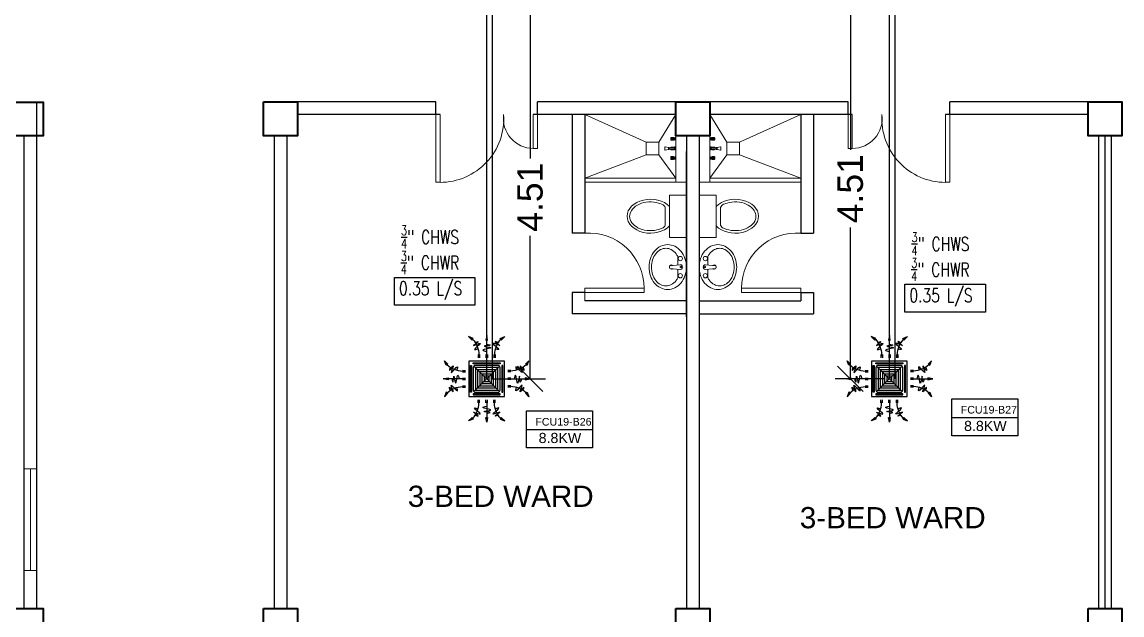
# Model space of a CAD drawing. Header units: millimetres. Extents: x 5 to 598, y 3 to 339.
# Drawn here: x 259.94 to 272.92, y 202.88 to 209.88 of the extents above; entities that cross this region are included whole.
import ezdxf

# ---------------------------------------------------------------- set-up
doc = ezdxf.new("R2010")
doc.units = ezdxf.units.MM
doc.header["$MEASUREMENT"] = 0
for name, color, linetype in [('AIR', 7, 'Continuous'), ('fcu line', 7, 'Continuous'), ('fcu return', 7, 'Continuous'), ('label', 7, 'Continuous'), ('Legends', 7, 'Continuous'), ('pipe label', 7, 'Continuous')]:
    doc.layers.add(name, color=color, linetype=linetype)
doc.styles.add('Arch-Dim', font='simplex.shx', dxfattribs={"width": 0.75})
doc.styles.get("Standard").update_dxf_attribs({"font": 'arial.ttf'})
doc.styles.add('SWISSLT175', font='swissl.ttf', dxfattribs={"height": 0.175})
doc.dimstyles.new('Copy of dimension', dxfattribs={"dimtxt": 0.3, "dimasz": 0.3, "dimexe": 0.18, "dimexo": 0.0625, "dimgap": 0.09, "dimtad": 0, "dimzin": 0, "dimdsep": 46, "dimtxsty": 'Standard', "dimblk": 'OBLIQUE', "dimcen": 0.09, "dimclrd": 256, "dimclre": 256, "dimclrt": 256, "dimadec": 0, "dimazin": 0, "dimtfac": 1, "dimtofl": 0, "dimtmove": 0, "dimatfit": 3, "dimldrblk": 'OBLIQUE', "dimfxl": 1, "dimtolj": 1, "dimtzin": 0, "dimarcsym": 0})

# ---------------------------------------------------------------- blocks, each defined once
blk = doc.blocks.new('FCU-13000P (CASSETTE SPLIT)')
at = {"layer": 'AIR', "ltscale": 3}
for p, q in [((0, 0.523), (0, 1)), ((-0.193, 0.558), (-0.193, 0.487)), ((-0.162, 0.558), (-0.162, 0.487)), ((-0.016, 0.558), (-0.016, 0.487)), ((0.016, 0.558), (0.016, 0.487)), ((0.162, 0.558), (0.162, 0.487)), ((0.193, 0.558), (0.193, 0.487)), ((-0.523, 0), (-1, 0)), ((-0.558, 0.193), (-0.487, 0.193)), ((-0.558, 0.162), (-0.487, 0.162)), ((-0.558, 0.016), (-0.487, 0.016)), ((0.558, 0.193), (0.487, 0.193)), ((0.558, 0.162), (0.487, 0.162)), ((0.558, 0.016), (0.487, 0.016)), ((0.523, 0), (1, 0)), ((-0.558, -0.016), (-0.487, -0.016)), ((-0.558, -0.162), (-0.487, -0.162)), ((-0.558, -0.193), (-0.487, -0.193)), ((0.558, -0.016), (0.487, -0.016)), ((0.558, -0.162), (0.487, -0.162)), ((0.558, -0.193), (0.487, -0.193)), ((-0.193, -0.558), (-0.193, -0.487)), ((-0.162, -0.558), (-0.162, -0.487)), ((-0.016, -0.558), (-0.016, -0.487)), ((0.016, -0.558), (0.016, -0.487)), ((0.162, -0.558), (0.162, -0.487)), ((0.193, -0.558), (0.193, -0.487)), ((0, -0.523), (0, -1))]:
    blk.add_line(p, q, dxfattribs=at)
at = {"layer": 'AIR'}
for p, q in [((0.295, -0.295), (-0.295, 0.295)), ((0.295, 0.295), (-0.295, -0.295))]:
    blk.add_line(p, q, dxfattribs=at)
at = {"layer": 'AIR', "ltscale": 3}
for points in [[(-0.335, 0.895), (-0.311, 0.932), (-0.416, 0.973)], [(-0.022, 0.89), (0.022, 0.89), (0, 1)], [(0.335, 0.895), (0.311, 0.932), (0.416, 0.973)], [(-0.895, 0.335), (-0.932, 0.311), (-0.973, 0.416)], [(0.895, 0.335), (0.932, 0.311), (0.973, 0.416)], [(-0.89, 0.022), (-0.89, -0.022), (-1, 0)], [(0.89, 0.022), (0.89, -0.022), (1, 0)], [(-0.895, -0.335), (-0.932, -0.311), (-0.973, -0.416)], [(0.895, -0.335), (0.932, -0.311), (0.973, -0.416)], [(-0.335, -0.895), (-0.311, -0.932), (-0.416, -0.973)], [(-0.022, -0.89), (0.022, -0.89), (0, -1)], [(0.335, -0.895), (0.311, -0.932), (0.416, -0.973)]]:
    blk.add_lwpolyline(points, close=True, dxfattribs=at)
at = {"layer": 'AIR'}
for points in [[(-0.323, 0.914, -0.171809), (-0.178, 0.558), (-0.178, 0.522)], [(0.323, 0.914, 0.171809), (0.178, 0.558), (0.178, 0.522)], [(-0.914, 0.323, 0.171809), (-0.558, 0.178), (-0.522, 0.178)], [(0.914, 0.323, -0.171809), (0.558, 0.178), (0.522, 0.178)], [(-0.914, -0.323, -0.171809), (-0.558, -0.178), (-0.522, -0.178)], [(0.914, -0.323, 0.171809), (0.558, -0.178), (0.522, -0.178)], [(-0.323, -0.914, 0.171809), (-0.178, -0.558), (-0.178, -0.522)], [(0.323, -0.914, -0.171809), (0.178, -0.558), (0.178, -0.522)]]:
    blk.add_lwpolyline(points, format="xyb", dxfattribs=at)
for points in [[(-0.41, -0.41), (0.41, -0.41), (0.41, 0.41), (-0.41, 0.41)], [(-0.373, 0.31), (-0.348, 0.31), (-0.348, -0.31), (-0.373, -0.31)], [(-0.31, 0.372), (0.31, 0.372), (0.31, 0.348), (-0.31, 0.348)], [(-0.26, -0.26), (0.26, -0.26), (0.26, 0.26), (-0.26, 0.26)], [(0.372, 0.31), (0.348, 0.31), (0.348, -0.31), (0.372, -0.31)], [(-0.21, -0.21), (0.21, -0.21), (0.21, 0.21), (-0.21, 0.21)], [(-0.16, -0.16), (0.16, -0.16), (0.16, 0.16), (-0.16, 0.16)], [(-0.11, -0.11), (0.11, -0.11), (0.11, 0.11), (-0.11, 0.11)], [(-0.06, -0.06), (0.06, -0.06), (0.06, 0.06), (-0.06, 0.06)], [(-0.31, -0.373), (0.31, -0.373), (0.31, -0.348), (-0.31, -0.348)]]:
    blk.add_lwpolyline(points, close=True, dxfattribs=at)
blk.add_lwpolyline([(-0.26, -0.31), (0.26, -0.31, 0.414214), (0.31, -0.26), (0.31, 0.26, 0.414214), (0.26, 0.31), (-0.26, 0.31, 0.414214), (-0.31, 0.26), (-0.31, -0.26, 0.414214)], format="xyb", close=True, dxfattribs=at)
at = {"layer": 'AIR', "ltscale": 3}
for points in [[(-0.268, 0.84), (-0.231, 0.852), (-0.134, 0.882), (-0.422, 0.704), (0.005, 0.903), (-0.358, 0.645), (-0.239, 0.678), (-0.199, 0.69)], [(0.268, 0.84), (0.231, 0.852), (0.134, 0.882), (0.422, 0.704), (-0.005, 0.903), (0.358, 0.645), (0.239, 0.678), (0.199, 0.69)], [(-0.84, 0.268), (-0.852, 0.231), (-0.882, 0.134), (-0.704, 0.422), (-0.903, -0.005), (-0.645, 0.358), (-0.678, 0.239), (-0.69, 0.199)], [(0.84, 0.268), (0.852, 0.231), (0.882, 0.134), (0.704, 0.422), (0.903, -0.005), (0.645, 0.358), (0.678, 0.239), (0.69, 0.199)], [(-0.84, -0.268), (-0.852, -0.231), (-0.882, -0.134), (-0.704, -0.422), (-0.903, 0.005), (-0.645, -0.358), (-0.678, -0.239), (-0.69, -0.199)], [(0.84, -0.268), (0.852, -0.231), (0.882, -0.134), (0.704, -0.422), (0.903, 0.005), (0.645, -0.358), (0.678, -0.239), (0.69, -0.199)], [(-0.268, -0.84), (-0.231, -0.852), (-0.134, -0.882), (-0.422, -0.704), (0.005, -0.903), (-0.358, -0.645), (-0.239, -0.678), (-0.199, -0.69)], [(0.268, -0.84), (0.231, -0.852), (0.134, -0.882), (0.422, -0.704), (-0.005, -0.903), (0.358, -0.645), (0.239, -0.678), (0.199, -0.69)]]:
    blk.add_open_spline(points, degree=3, knots=[0.0032834, 0.0032834, 0.0032834, 0.0032834, 0.0712567, 0.1924075, 0.3347111, 0.5062145, 0.5813292, 0.5813292, 0.5813292, 0.5813292], dxfattribs=at)
for points in [[(0, 0.8), (0.077, 0.776), (-0.058, 0.755), (0.098, 0.718), (-0.087, 0.663), (0, 0.631)], [(-0.8, 0), (-0.776, -0.077), (-0.755, 0.058), (-0.718, -0.098), (-0.663, 0.087), (-0.631, 0)], [(0.8, 0), (0.776, -0.077), (0.755, 0.058), (0.718, -0.098), (0.663, 0.087), (0.631, 0)], [(0, -0.8), (0.077, -0.776), (-0.058, -0.755), (0.098, -0.718), (-0.087, -0.663), (0, -0.631)]]:
    blk.add_spline(points, degree=3, dxfattribs=at)
for points in [[(-0.416, 0.973), (-0.335, 0.895), (-0.311, 0.932)], [(0, 1), (-0.022, 0.89), (0.022, 0.89)], [(0.416, 0.973), (0.335, 0.895), (0.311, 0.932)], [(-0.973, 0.416), (-0.895, 0.335), (-0.932, 0.311)], [(0.973, 0.416), (0.895, 0.335), (0.932, 0.311)], [(-1, 0), (-0.89, 0.022), (-0.89, -0.022)], [(1, 0), (0.89, 0.022), (0.89, -0.022)], [(-0.973, -0.416), (-0.895, -0.335), (-0.932, -0.311)], [(0.973, -0.416), (0.895, -0.335), (0.932, -0.311)], [(-0.416, -0.973), (-0.335, -0.895), (-0.311, -0.932)], [(0, -1), (-0.022, -0.89), (0.022, -0.89)], [(0.416, -0.973), (0.335, -0.895), (0.311, -0.932)]]:
    blk.add_solid(points, dxfattribs=at)
blk = doc.blocks.new('_Oblique')
at = {"color": 0, "linetype": 'ByBlock', "lineweight": -2}
blk.add_line((-0.5, -0.5), (0.5, 0.5), dxfattribs=at)
blk = doc.blocks.new('*D157')
at = {"layer": 'Defpoints', "color": 0, "transparency": 16777216}
for p in [(265.425, 210.185), (265.425, 205.671), (265.937, 205.671)]:
    blk.add_point(p, dxfattribs=at)
at = {"layer": 'Legends', "lineweight": -2, "transparency": 16777216}
for p, q in [((265.488, 210.185), (266.117, 210.185)), ((265.937, 210.185), (265.937, 208.27)), ((265.937, 205.671), (265.937, 207.356)), ((265.488, 205.671), (266.117, 205.671))]:
    blk.add_line(p, q, dxfattribs=at)
at = {"layer": 'Legends', "lineweight": -2, "transparency": 16777216, "xscale": 0.3, "yscale": 0.3, "zscale": 0.3}
for p, rotation in [((265.937, 210.185), 90), ((265.937, 205.671), 270)]:
    blk.add_blockref('_Oblique', p, dxfattribs=dict(at, rotation=rotation))
at = {"layer": 'Legends', "transparency": 16777216, "insert": (265.937, 207.813), "char_height": 0.3, "attachment_point": 5, "rotation": 90}
blk.add_mtext('\\A1;4.51', dxfattribs=at)
blk = doc.blocks.new('*D176')
at = {"layer": 'Defpoints', "color": 0, "transparency": 16777216}
for p in [(270.175, 210.185), (269.715, 205.671), (270.175, 205.671)]:
    blk.add_point(p, dxfattribs=at)
at = {"layer": 'Legends', "lineweight": -2, "transparency": 16777216}
for p, q in [((270.113, 210.185), (269.535, 210.185)), ((269.715, 210.185), (269.715, 208.371)), ((269.715, 205.671), (269.715, 207.457)), ((270.113, 205.671), (269.535, 205.671))]:
    blk.add_line(p, q, dxfattribs=at)
at = {"layer": 'Legends', "lineweight": -2, "transparency": 16777216, "xscale": 0.3, "yscale": 0.3, "zscale": 0.3}
for p, rotation in [((269.715, 210.185), 90), ((269.715, 205.671), 270)]:
    blk.add_blockref('_Oblique', p, dxfattribs=dict(at, rotation=rotation))
at = {"layer": 'Legends', "transparency": 16777216, "insert": (269.715, 207.914), "char_height": 0.3, "attachment_point": 5, "rotation": 90}
blk.add_mtext('\\A1;4.51', dxfattribs=at)

msp = doc.modelspace()

# ---------------------------------------------------------------- linework, layer by layer
at = {"color": 8, "linetype": 'ByBlock', "lineweight": 25}
for p, q in [((260.119, 202.961), (260.119, 208.936)), ((259.969, 202.959), (259.969, 208.536))]:
    msp.add_line(p, q, dxfattribs=at)
at = {"color": 8, "lineweight": 25}
for p, q in [((264.825, 208.939), (263.194, 208.939)), ((264.825, 208.789), (264.825, 208.939)), ((269.688, 208.939), (266.025, 208.939)), ((266.025, 208.789), (266.025, 208.939)), ((269.688, 208.789), (269.688, 208.939)), ((272.519, 208.939), (270.888, 208.939)), ((270.888, 208.789), (270.888, 208.939)), ((264.875, 208.789), (263.194, 208.789)), ((267.657, 208.789), (265.975, 208.789)), ((269.738, 208.789), (268.057, 208.789)), ((272.519, 208.789), (270.838, 208.789)), ((262.919, 208.539), (262.919, 202.961)), ((263.069, 208.539), (263.069, 202.961)), ((267.782, 208.539), (267.782, 202.961)), ((267.932, 208.539), (267.932, 202.961)), ((272.644, 202.961), (272.644, 208.539)), ((272.719, 202.961), (272.719, 208.539)), ((272.794, 202.961), (272.794, 208.539)), ((267.782, 206.403), (267.782, 208.353))]:
    msp.add_line(p, q, dxfattribs=at)
at = {"color": 8, "lineweight": 25, "ltscale": 0.3}
for p, q in [((266.432, 208.789), (266.432, 207.389)), ((266.582, 208.789), (266.582, 207.389)), ((269.132, 208.789), (269.132, 207.389)), ((269.282, 208.789), (269.282, 207.389)), ((266.582, 207.389), (266.432, 207.389)), ((269.132, 207.389), (269.282, 207.389)), ((266.432, 206.689), (266.432, 206.439)), ((266.582, 206.689), (266.432, 206.689)), ((267.782, 206.589), (266.582, 206.589)), ((267.932, 206.589), (269.132, 206.589)), ((269.132, 206.689), (269.132, 206.589)), ((269.132, 206.689), (269.282, 206.689)), ((269.282, 206.689), (269.282, 206.439)), ((267.782, 206.439), (266.432, 206.439)), ((267.932, 206.439), (269.282, 206.439))]:
    msp.add_line(p, q, dxfattribs=at)
at = {"color": 8, "lineweight": 9}
for p, q in [((267.657, 208.789), (266.582, 208.789)), ((267.657, 208.789), (267.657, 207.989)), ((268.057, 208.789), (268.057, 207.989)), ((267.598, 208.515), (267.598, 208.489)), ((267.598, 208.515), (267.599, 208.515)), ((267.599, 208.515), (267.601, 208.519)), ((267.599, 208.515), (267.599, 208.489)), ((267.601, 208.519), (267.601, 208.486)), ((267.601, 208.519), (267.623, 208.519)), ((267.61, 208.515), (267.622, 208.515)), ((267.61, 208.508), (267.622, 208.508)), ((267.623, 208.519), (267.627, 208.517)), ((267.623, 208.515), (267.623, 208.508)), ((267.629, 208.516), (267.635, 208.516)), ((267.635, 208.516), (267.637, 208.515)), ((267.635, 208.516), (267.635, 208.488)), ((267.637, 208.515), (267.637, 208.489)), ((267.649, 208.514), (267.637, 208.514)), ((267.656, 208.519), (267.649, 208.516)), ((267.649, 208.516), (267.649, 208.489)), ((267.656, 208.519), (267.656, 208.485)), ((267.656, 208.519), (267.657, 208.519)), ((267.657, 208.519), (267.657, 208.485)), ((268.057, 208.519), (268.057, 208.485)), ((268.057, 208.519), (268.057, 208.485)), ((268.057, 208.519), (268.064, 208.516)), ((268.057, 208.519), (268.057, 208.519)), ((268.064, 208.516), (268.064, 208.489)), ((268.064, 208.514), (268.076, 208.514)), ((268.078, 208.516), (268.076, 208.515)), ((268.076, 208.515), (268.076, 208.489)), ((268.078, 208.516), (268.078, 208.488)), ((268.084, 208.516), (268.078, 208.516)), ((268.09, 208.519), (268.086, 208.517)), ((268.112, 208.519), (268.09, 208.519)), ((268.09, 208.515), (268.09, 208.508)), ((268.103, 208.515), (268.091, 208.515)), ((268.103, 208.508), (268.091, 208.508)), ((268.112, 208.519), (268.112, 208.486)), ((268.114, 208.515), (268.112, 208.519)), ((268.114, 208.515), (268.114, 208.489)), ((268.115, 208.515), (268.114, 208.515)), ((268.115, 208.515), (268.115, 208.489)), ((267.525, 208.369), (267.525, 208.408)), ((267.571, 208.401), (267.529, 208.409)), ((267.579, 208.401), (267.571, 208.401)), ((267.571, 208.401), (267.571, 208.376)), ((267.571, 208.401), (267.571, 208.376)), ((267.579, 208.376), (267.579, 208.401)), ((267.579, 208.396), (267.641, 208.396)), ((267.641, 208.381), (267.579, 208.381)), ((267.598, 208.489), (267.599, 208.489)), ((267.598, 208.402), (267.598, 208.396)), ((267.598, 208.402), (267.599, 208.402)), ((267.598, 208.381), (267.598, 208.375)), ((267.599, 208.489), (267.601, 208.486)), ((267.599, 208.402), (267.601, 208.405)), ((267.599, 208.402), (267.599, 208.396)), ((267.599, 208.381), (267.599, 208.375)), ((267.601, 208.486), (267.623, 208.486)), ((267.601, 208.405), (267.601, 208.396)), ((267.601, 208.405), (267.623, 208.405)), ((267.601, 208.381), (267.601, 208.372)), ((267.61, 208.496), (267.622, 208.496)), ((267.61, 208.489), (267.622, 208.489)), ((267.61, 208.402), (267.622, 208.402)), ((267.623, 208.489), (267.623, 208.496)), ((267.623, 208.486), (267.627, 208.488)), ((267.623, 208.405), (267.627, 208.403)), ((267.623, 208.402), (267.623, 208.396)), ((267.623, 208.375), (267.623, 208.381)), ((267.629, 208.488), (267.635, 208.488)), ((267.629, 208.403), (267.635, 208.403)), ((267.635, 208.488), (267.637, 208.489)), ((267.635, 208.403), (267.635, 208.396)), ((267.635, 208.403), (267.637, 208.402)), ((267.635, 208.381), (267.635, 208.375)), ((267.649, 208.491), (267.637, 208.491)), ((267.637, 208.402), (267.637, 208.396)), ((267.641, 208.4), (267.637, 208.4)), ((267.637, 208.381), (267.637, 208.375)), ((267.641, 208.371), (267.641, 208.406)), ((267.641, 208.406), (267.651, 208.406)), ((267.641, 208.396), (267.641, 208.381)), ((267.656, 208.485), (267.649, 208.489)), ((267.651, 208.406), (267.657, 208.417)), ((267.651, 208.371), (267.651, 208.406)), ((267.651, 208.406), (267.651, 208.371)), ((267.656, 208.485), (267.657, 208.485)), ((267.657, 208.417), (267.657, 208.36)), ((268.057, 208.485), (268.064, 208.489)), ((268.057, 208.485), (268.057, 208.485)), ((268.062, 208.406), (268.057, 208.417)), ((268.057, 208.417), (268.057, 208.36)), ((268.062, 208.371), (268.062, 208.406)), ((268.072, 208.406), (268.062, 208.406)), ((268.062, 208.406), (268.062, 208.371)), ((268.064, 208.491), (268.076, 208.491)), ((268.072, 208.371), (268.072, 208.406)), ((268.072, 208.4), (268.076, 208.4)), ((268.134, 208.396), (268.072, 208.396)), ((268.072, 208.396), (268.072, 208.381)), ((268.072, 208.381), (268.134, 208.381)), ((268.078, 208.488), (268.076, 208.489)), ((268.078, 208.403), (268.076, 208.402)), ((268.076, 208.402), (268.076, 208.396)), ((268.076, 208.381), (268.076, 208.375)), ((268.084, 208.488), (268.078, 208.488)), ((268.078, 208.403), (268.078, 208.396)), ((268.084, 208.403), (268.078, 208.403)), ((268.078, 208.381), (268.078, 208.375)), ((268.09, 208.486), (268.086, 208.488)), ((268.09, 208.405), (268.086, 208.403)), ((268.09, 208.489), (268.09, 208.496)), ((268.112, 208.486), (268.09, 208.486)), ((268.112, 208.405), (268.09, 208.405)), ((268.09, 208.402), (268.09, 208.396)), ((268.09, 208.375), (268.09, 208.381)), ((268.103, 208.496), (268.091, 208.496)), ((268.103, 208.489), (268.091, 208.489)), ((268.103, 208.402), (268.091, 208.402)), ((268.114, 208.489), (268.112, 208.486)), ((268.112, 208.405), (268.112, 208.396)), ((268.114, 208.402), (268.112, 208.405)), ((268.112, 208.381), (268.112, 208.372)), ((268.115, 208.489), (268.114, 208.489)), ((268.114, 208.402), (268.114, 208.396)), ((268.115, 208.402), (268.114, 208.402)), ((268.114, 208.381), (268.114, 208.375)), ((268.115, 208.402), (268.115, 208.396)), ((268.115, 208.381), (268.115, 208.375)), ((268.134, 208.401), (268.142, 208.401)), ((268.134, 208.376), (268.134, 208.401)), ((268.142, 208.401), (268.184, 208.409)), ((268.142, 208.401), (268.142, 208.376)), ((268.142, 208.401), (268.142, 208.376)), ((268.188, 208.369), (268.188, 208.408)), ((267.571, 208.376), (267.529, 208.368)), ((267.571, 208.376), (267.579, 208.376)), ((267.598, 208.375), (267.599, 208.375)), ((267.598, 208.288), (267.599, 208.288)), ((267.598, 208.288), (267.598, 208.262)), ((267.598, 208.262), (267.599, 208.262)), ((267.599, 208.375), (267.601, 208.372)), ((267.599, 208.288), (267.601, 208.292)), ((267.599, 208.288), (267.599, 208.262)), ((267.599, 208.262), (267.601, 208.258)), ((267.601, 208.372), (267.623, 208.372)), ((267.601, 208.292), (267.623, 208.292)), ((267.601, 208.292), (267.601, 208.258)), ((267.601, 208.258), (267.623, 208.258)), ((267.61, 208.375), (267.622, 208.375)), ((267.61, 208.288), (267.622, 208.288)), ((267.61, 208.281), (267.622, 208.281)), ((267.61, 208.269), (267.622, 208.269)), ((267.61, 208.262), (267.622, 208.262)), ((267.623, 208.372), (267.627, 208.374)), ((267.623, 208.292), (267.627, 208.289)), ((267.623, 208.288), (267.623, 208.281)), ((267.623, 208.262), (267.623, 208.269)), ((267.623, 208.258), (267.627, 208.26)), ((267.629, 208.375), (267.635, 208.375)), ((267.629, 208.289), (267.635, 208.289)), ((267.629, 208.261), (267.635, 208.261)), ((267.635, 208.375), (267.637, 208.375)), ((267.635, 208.289), (267.635, 208.261)), ((267.635, 208.289), (267.637, 208.288)), ((267.635, 208.261), (267.637, 208.262)), ((267.641, 208.377), (267.637, 208.377)), ((267.637, 208.288), (267.637, 208.262)), ((267.649, 208.286), (267.637, 208.286)), ((267.649, 208.264), (267.637, 208.264)), ((267.651, 208.371), (267.641, 208.371)), ((267.656, 208.292), (267.649, 208.289)), ((267.649, 208.289), (267.649, 208.261)), ((267.656, 208.258), (267.649, 208.261)), ((267.657, 208.36), (267.651, 208.371)), ((267.656, 208.292), (267.657, 208.292)), ((267.656, 208.292), (267.656, 208.258)), ((267.656, 208.258), (267.657, 208.258)), ((267.657, 208.292), (267.657, 208.258)), ((268.057, 208.36), (268.062, 208.371)), ((268.057, 208.292), (268.057, 208.292)), ((268.057, 208.292), (268.064, 208.289)), ((268.057, 208.292), (268.057, 208.258)), ((268.057, 208.292), (268.057, 208.258)), ((268.057, 208.258), (268.064, 208.261)), ((268.057, 208.258), (268.057, 208.258)), ((268.062, 208.371), (268.072, 208.371)), ((268.064, 208.289), (268.064, 208.261)), ((268.064, 208.286), (268.076, 208.286)), ((268.064, 208.264), (268.076, 208.264)), ((268.072, 208.377), (268.076, 208.377)), ((268.078, 208.375), (268.076, 208.375)), ((268.078, 208.289), (268.076, 208.288)), ((268.076, 208.288), (268.076, 208.262)), ((268.078, 208.261), (268.076, 208.262)), ((268.084, 208.375), (268.078, 208.375)), ((268.084, 208.289), (268.078, 208.289)), ((268.078, 208.289), (268.078, 208.261)), ((268.084, 208.261), (268.078, 208.261)), ((268.09, 208.372), (268.086, 208.374)), ((268.09, 208.292), (268.086, 208.289)), ((268.09, 208.258), (268.086, 208.26)), ((268.112, 208.372), (268.09, 208.372)), ((268.112, 208.292), (268.09, 208.292)), ((268.09, 208.288), (268.09, 208.281)), ((268.09, 208.262), (268.09, 208.269)), ((268.112, 208.258), (268.09, 208.258)), ((268.103, 208.375), (268.091, 208.375)), ((268.103, 208.288), (268.091, 208.288)), ((268.103, 208.281), (268.091, 208.281)), ((268.103, 208.269), (268.091, 208.269)), ((268.103, 208.262), (268.091, 208.262)), ((268.114, 208.375), (268.112, 208.372)), ((268.114, 208.288), (268.112, 208.292)), ((268.112, 208.292), (268.112, 208.258)), ((268.114, 208.262), (268.112, 208.258)), ((268.115, 208.375), (268.114, 208.375)), ((268.115, 208.288), (268.114, 208.288)), ((268.114, 208.288), (268.114, 208.262)), ((268.115, 208.262), (268.114, 208.262)), ((268.115, 208.288), (268.115, 208.262)), ((268.142, 208.376), (268.134, 208.376)), ((268.142, 208.376), (268.184, 208.368)), ((267.782, 207.839), (267.582, 207.839)), ((267.582, 207.839), (267.582, 207.339)), ((267.782, 207.339), (267.782, 207.839)), ((267.932, 207.839), (268.132, 207.839)), ((267.932, 207.339), (267.932, 207.839)), ((268.132, 207.839), (268.132, 207.339)), ((267.532, 207.679), (267.532, 207.498)), ((268.182, 207.679), (268.182, 207.498)), ((267.582, 207.339), (267.782, 207.339)), ((268.132, 207.339), (267.932, 207.339)), ((267.68, 207.013), (267.68, 207.115)), ((268.034, 207.013), (268.034, 207.115)), ((267.584, 207.003), (267.705, 207.016)), ((267.584, 206.974), (267.705, 206.961)), ((268.129, 207.003), (268.008, 207.016)), ((268.129, 206.974), (268.008, 206.961))]:
    msp.add_line(p, q, dxfattribs=at)
at = {"color": 8, "lineweight": 9, "ltscale": 0.3}
for p, q in [((267.307, 208.464), (266.582, 208.789)), ((267.457, 208.464), (267.657, 208.789)), ((268.257, 208.464), (268.057, 208.789)), ((268.407, 208.464), (269.132, 208.789)), ((267.307, 208.314), (266.582, 208.039)), ((267.457, 208.314), (267.657, 208.039)), ((268.257, 208.314), (268.057, 208.039)), ((268.407, 208.314), (269.132, 208.039))]:
    msp.add_line(p, q, dxfattribs=at)
at = {"color": 8, "lineweight": 13, "ltscale": 0.3}
msp.add_line((266.582, 206.689), (266.582, 206.589), dxfattribs=at)
at = {"color": 8, "linetype": 'ByBlock', "lineweight": 9}
for p, q in [((260.119, 204.609), (259.969, 204.609)), ((260.044, 204.609), (260.044, 203.409)), ((260.119, 203.409), (260.119, 204.609)), ((259.969, 203.409), (260.119, 203.409))]:
    msp.add_line(p, q, dxfattribs=at)
at = {"color": 8, "linetype": 'ByBlock', "lineweight": 35}
for points in [[(259.794, 208.936), (260.194, 208.936), (260.194, 208.536), (259.794, 208.536)], [(259.794, 202.961), (260.194, 202.961), (260.194, 202.561), (259.794, 202.561)]]:
    msp.add_lwpolyline(points, close=True, dxfattribs=at)
at = {"color": 8, "lineweight": 35}
for points in [[(262.794, 208.939), (263.194, 208.939), (263.194, 208.539), (262.794, 208.539)], [(267.657, 208.939), (268.057, 208.939), (268.057, 208.539), (267.657, 208.539)], [(272.519, 208.939), (272.919, 208.939), (272.919, 208.539), (272.519, 208.539)], [(262.794, 202.961), (263.194, 202.961), (263.194, 202.561), (262.794, 202.561)], [(267.657, 202.961), (268.057, 202.961), (268.057, 202.561), (267.657, 202.561)], [(272.519, 202.961), (272.919, 202.961), (272.919, 202.561), (272.519, 202.561)]]:
    msp.add_lwpolyline(points, close=True, dxfattribs=at)
at = {"color": 8, "lineweight": 13, "ltscale": 0.03}
for points in [[(264.875, 208.789), (264.825, 208.789), (264.825, 207.989), (264.875, 207.989)], [(266.025, 208.789), (265.975, 208.789), (265.975, 208.389), (266.025, 208.389)], [(269.688, 208.789), (269.738, 208.789), (269.738, 208.389), (269.688, 208.389)], [(270.838, 208.789), (270.888, 208.789), (270.888, 207.989), (270.838, 207.989)], [(266.582, 206.689), (266.582, 206.739), (267.282, 206.739), (267.282, 206.689)], [(269.132, 206.689), (269.132, 206.739), (268.432, 206.739), (268.432, 206.689)]]:
    msp.add_lwpolyline(points, close=True, dxfattribs=at)
at = {"color": 8, "lineweight": 9, "ltscale": 0.03}
for points in [[(267.457, 208.314), (267.457, 208.464), (267.307, 208.464), (267.307, 208.314)], [(268.257, 208.314), (268.257, 208.464), (268.407, 208.464), (268.407, 208.314)]]:
    msp.add_lwpolyline(points, close=True, dxfattribs=at)
at = {"color": 8, "lineweight": 9, "ltscale": 0.3}
for points in [[(267.657, 208.039), (266.582, 208.039), (266.582, 207.989), (267.782, 207.989), (267.782, 207.989)], [(268.057, 208.039), (269.132, 208.039), (269.132, 207.989), (267.932, 207.989), (267.932, 207.989)]]:
    msp.add_lwpolyline(points, dxfattribs=at)
at = {"color": 8, "lineweight": 9}
for points in [[(267.561, 207.254, 0.11576), (267.478, 207.234, 0.104047), (267.404, 207.176, 0.090875), (267.357, 207.092, 0.083344), (267.34, 206.989, 0.083344), (267.357, 206.885, 0.090875), (267.404, 206.801, 0.104047), (267.478, 206.743, 0.11576), (267.561, 206.724, 0.11576), (267.643, 206.743, 0.104047), (267.717, 206.801, 0.090875), (267.764, 206.885, 0.083344), (267.782, 206.989, 0.083344), (267.764, 207.092, 0.090875), (267.717, 207.176, 0.104047), (267.643, 207.234, 0.11576)], [(268.153, 207.254, -0.11576), (268.235, 207.234, -0.104047), (268.309, 207.176, -0.090875), (268.356, 207.092, -0.083344), (268.374, 206.989, -0.083344), (268.356, 206.885, -0.090875), (268.309, 206.801, -0.104047), (268.235, 206.743, -0.11576), (268.153, 206.724, -0.11576), (268.07, 206.743, -0.104047), (267.996, 206.801, -0.090875), (267.949, 206.885, -0.083344), (267.932, 206.989, -0.083344), (267.949, 207.092, -0.090875), (267.996, 207.176, -0.104047), (268.07, 207.234, -0.11576)]]:
    msp.add_lwpolyline(points, format="xyb", close=True, dxfattribs=at)
for points in [[(267.54, 207.211, 0.124838), (267.477, 207.195, 0.105788), (267.419, 207.146, 0.086697), (267.383, 207.076, 0.076776), (267.37, 206.989, 0.076776), (267.383, 206.901, 0.086697), (267.419, 206.831, 0.105788), (267.477, 206.782, 0.124838), (267.54, 206.766, 0.124838), (267.602, 206.782, 0.105788), (267.66, 206.831, 0.040067), (267.68, 206.862), (267.68, 206.964, 0.040067)], [(268.174, 207.211, -0.124838), (268.236, 207.195, -0.105788), (268.294, 207.146, -0.086697), (268.33, 207.076, -0.076776), (268.344, 206.989, -0.076776), (268.33, 206.901, -0.086697), (268.294, 206.831, -0.105788), (268.236, 206.782, -0.124838), (268.174, 206.766, -0.124838), (268.111, 206.782, -0.105788), (268.053, 206.831, -0.040067), (268.034, 206.862), (268.034, 206.964, -0.040067)]]:
    msp.add_lwpolyline(points, format="xyb", dxfattribs=at)
for centre, radius in [((267.709, 207.09), 0.0255), ((268.005, 207.09), 0.0255), ((267.715, 206.989), 0.0095), ((267.998, 206.989), 0.0095), ((267.709, 206.887), 0.0255), ((268.005, 206.887), 0.0255)]:
    msp.add_circle(centre, radius, dxfattribs=at)
at = {"color": 8, "lineweight": 13, "ltscale": 0.03}
for centre, radius, start, end in [((264.875, 208.74), 0.752, 270, 3.6952), ((265.975, 208.742), 0.353, 172.3719, 270), ((269.738, 208.742), 0.353, 270, 7.6281), ((270.838, 208.74), 0.752, 176.3048, 270), ((266.63, 206.739), 0.652, 0, 94.2422), ((269.083, 206.739), 0.652, 85.7578, 180)]:
    msp.add_arc(centre, radius, start, end, dxfattribs=at)
at = {"color": 8, "lineweight": 9}
for centre, radius, start, end in [((267.482, 207.679), 0.05, 0, 61.8499), ((268.232, 207.679), 0.05, 118.1501, 180), ((267.482, 207.498), 0.05, 298.0084, 360), ((268.232, 207.498), 0.05, 180, 241.9916), ((267.54, 207.08), 0.131, 61.5364, 90), ((268.174, 207.08), 0.131, 90, 118.4636), ((267.516, 207.036), 0.181, 37.3815, 61.5364), ((267.478, 207.007), 0.228, 28.2037, 37.3815), ((268.235, 207.007), 0.228, 142.6185, 151.7963), ((268.197, 207.036), 0.181, 118.4636, 142.6185), ((267.607, 206.989), 0.025, 161.3793, 198.6207), ((267.677, 206.989), 0.0948, 171.2026, 188.7974), ((267.607, 206.989), 0.025, 48.7978, 143.6932), ((267.607, 206.989), 0.025, 216.3068, 311.2022), ((267.709, 206.989), 0.028, 263.7545, 96.2455), ((268.005, 206.989), 0.028, 83.7545, 276.2455), ((268.107, 206.989), 0.025, 36.3068, 131.2022), ((268.107, 206.989), 0.025, 228.7978, 323.6932), ((268.036, 206.989), 0.0948, 351.2026, 8.7974), ((268.107, 206.989), 0.025, 341.3793, 18.6207)]:
    msp.add_arc(centre, radius, start, end, dxfattribs=at)
for centre, major_axis, ratio, start_param, end_param in [((267.611, 208.528), (0.00896, 0.00896), 1, 3.15309, 3.864175), ((267.611, 208.498), (0.00738, 0.00738), 1, 0.858879, 1.643677), ((267.622, 208.519), (-0.00268, 0.00268), 1, 2.356082, 2.983721), ((267.622, 208.504), (0.00268, 0.00268), 1, 0.157647, 0.785286), ((267.616, 208.53), (-0.0118, 0.0118), 1, 2.876824, 3.009049), ((267.629, 208.52), (-0.00268, 0.00268), 1, 1.862141, 2.356082), ((267.606, 208.502), (0.00268, 0.00268), 1, 1.643677, 3.068487), ((267.611, 208.476), (-0.00896, 0.00896), 1, -0.722807, -0.011722), ((267.611, 208.414), (0.00896, 0.00896), 1, 3.15309, 3.864175), ((267.611, 208.507), (-0.00738, 0.00738), 1, 1.497691, 2.282489), ((267.622, 208.5), (0.00268, 0.00268), 1, 3.926878, 4.554518), ((267.622, 208.485), (-0.00268, 0.00268), 1, -1.41315, -0.785511), ((267.622, 208.405), (0.00268, 0.00268), 1, 3.926878, 4.554518), ((267.617, 208.497), (-0.00887, 0.00887), 1, 4.509022, 4.870036), ((267.617, 208.507), (-0.00887, 0.00887), 1, 2.983721, 3.344735), ((267.616, 208.474), (0.0118, 0.0118), 1, 0.132318, 0.264544), ((267.616, 208.417), (-0.0118, 0.0118), 1, 2.876824, 3.009049), ((267.624, 208.502), (0.00268, 0.00268), 1, 4.915531, 6.079819), ((267.629, 208.484), (-0.00268, 0.00268), 1, -0.785511, -0.291569), ((267.629, 208.406), (0.00268, 0.00268), 1, 3.432937, 3.926878), ((268.185, 208.406), (-0.00268, -0.00268), 1, 2.92514, 4.295202), ((267.528, 208.371), (-0.00268, 0.00268), 1, 1.354119, 2.724181), ((267.611, 208.363), (0.00896, 0.00896), 1, 0.847989, 1.559075), ((267.611, 208.301), (0.00896, 0.00896), 1, 3.15309, 3.864175), ((267.606, 208.275), (0.00268, 0.00268), 1, 1.643677, 3.068487), ((267.611, 208.249), (-0.00896, 0.00896), 1, -0.722807, -0.011722), ((267.611, 208.271), (0.00738, 0.00738), 1, 0.858879, 1.643677), ((267.611, 208.279), (-0.00738, 0.00738), 1, 1.497691, 2.282489), ((267.622, 208.372), (0.00268, 0.00268), 1, 0.157647, 0.785286), ((267.622, 208.292), (-0.00268, 0.00268), 1, 2.356082, 2.983721), ((267.622, 208.277), (0.00268, 0.00268), 1, 0.157647, 0.785286), ((267.622, 208.273), (0.00268, 0.00268), 1, 3.926878, 4.554518), ((267.622, 208.258), (-0.00268, 0.00268), 1, -1.41315, -0.785511), ((267.616, 208.36), (-0.0118, 0.0118), 1, -1.438478, -1.306252), ((267.616, 208.303), (0.0118, 0.0118), 1, 4.44762, 4.579846), ((267.617, 208.27), (-0.00887, 0.00887), 1, 4.509022, 4.870036), ((267.617, 208.28), (-0.00887, 0.00887), 1, 2.983721, 3.344735), ((267.616, 208.247), (0.0118, 0.0118), 1, 0.132318, 0.264544), ((267.629, 208.371), (0.00268, 0.00268), 1, 0.785286, 1.279227), ((267.629, 208.293), (-0.00268, 0.00268), 1, 1.862141, 2.356082), ((267.624, 208.275), (0.00268, 0.00268), 1, 4.915531, 6.079819), ((267.629, 208.257), (-0.00268, 0.00268), 1, -0.785511, -0.291569), ((267.357, 207.589), (0.275, 0), 0.727273, 0.612555, 5.670631)]:
    msp.add_ellipse(centre, major_axis=major_axis, ratio=ratio, start_param=start_param, end_param=end_param, dxfattribs=at)
at = {"color": 8, "lineweight": 9, "extrusion": (2.88216e-41, -4.99074e-41, -1)}
for centre, major_axis, start_param, end_param in [((268.084, 208.52), (0.00268, -0.00268), 0.291344, 0.785286), ((268.097, 208.53), (-0.0118, -0.0118), -0.264769, -0.132543), ((268.091, 208.519), (-0.00268, -0.00268), -0.785511, -0.157871), ((268.091, 208.504), (0.00268, -0.00268), 3.299239, 3.926878), ((268.102, 208.528), (-0.00896, -0.00896), -1.559299, -0.848214), ((268.102, 208.498), (0.00738, -0.00738), 4.000472, 4.78527), ((268.084, 208.484), (0.00268, -0.00268), 3.926878, 4.42082), ((268.084, 208.406), (-0.00268, -0.00268), -1.279452, -0.785511), ((268.089, 208.502), (-0.00268, -0.00268), 0.203142, 1.36743), ((268.096, 208.497), (-0.00887, -0.00887), 1.36743, 1.728443), ((268.096, 208.507), (0.00887, -0.00887), 1.412925, 1.773938), ((268.097, 208.474), (-0.0118, -0.0118), 1.703115, 1.83534), ((268.097, 208.417), (0.0118, -0.0118), 1.306028, 1.438253), ((268.091, 208.5), (0.00268, -0.00268), 0.785286, 1.412925), ((268.091, 208.485), (0.00268, -0.00268), 3.299239, 3.926878), ((268.091, 208.405), (-0.00268, -0.00268), -0.785511, -0.157871), ((268.102, 208.507), (-0.00738, -0.00738), 4.639283, 5.424081), ((268.102, 208.476), (0.00896, -0.00896), 3.989582, 4.700667), ((268.102, 208.414), (0.00896, -0.00896), 0.011497, 0.722582), ((268.107, 208.502), (0.00268, -0.00268), 4.78527, 6.21008), ((268.084, 208.371), (0.00268, -0.00268), 3.926878, 4.42082), ((268.084, 208.293), (-0.00268, -0.00268), -1.279452, -0.785511), ((268.084, 208.257), (-0.00268, -0.00268), 2.356082, 2.850023), ((268.089, 208.275), (-0.00268, -0.00268), 0.203142, 1.36743), ((268.096, 208.27), (0.00887, -0.00887), 2.938226, 3.299239), ((268.096, 208.28), (-0.00887, -0.00887), -0.157871, 0.203142), ((268.097, 208.36), (0.0118, -0.0118), 3.273911, 3.406137), ((268.097, 208.303), (-0.0118, -0.0118), -0.264769, -0.132543), ((268.097, 208.247), (-0.0118, -0.0118), 1.703115, 1.83534), ((268.091, 208.372), (0.00268, -0.00268), 3.299239, 3.926878), ((268.091, 208.292), (0.00268, -0.00268), 0.785286, 1.412925), ((268.091, 208.277), (0.00268, -0.00268), 3.299239, 3.926878), ((268.091, 208.273), (0.00268, -0.00268), 0.785286, 1.412925), ((268.091, 208.258), (-0.00268, -0.00268), 1.728443, 2.356082), ((268.102, 208.363), (-0.00896, -0.00896), 2.418785, 3.129871), ((268.102, 208.301), (-0.00896, -0.00896), -1.559299, -0.848214), ((268.102, 208.271), (0.00738, -0.00738), 4.000472, 4.78527), ((268.102, 208.279), (0.00738, -0.00738), 6.21008, 6.994878), ((268.102, 208.249), (-0.00896, -0.00896), 2.418785, 3.129871), ((268.107, 208.275), (-0.00268, -0.00268), 3.214474, 4.639283), ((268.185, 208.371), (0.00268, -0.00268), 6.066508, 7.43657)]:
    msp.add_ellipse(centre, major_axis=major_axis, ratio=1, start_param=start_param, end_param=end_param, dxfattribs=at)
at = {"color": 8, "lineweight": 9, "extrusion": (-2.88216e-41, -4.99074e-41, -1)}
msp.add_ellipse((267.528, 208.406), major_axis=(-0.00268, 0.00268), ratio=1, start_param=6.066732, end_param=7.436794, dxfattribs=at)
at = {"color": 8, "lineweight": 9, "extrusion": (0, 0, -1)}
msp.add_ellipse((268.357, 207.589), major_axis=(-0.275, 0), ratio=0.727273, start_param=0.612555, end_param=5.670631, dxfattribs=at)
at = {"color": 8, "lineweight": 9}
for points in [[(267.505, 207.723), (267.489, 207.732), (267.471, 207.739), (267.38, 207.766), (267.292, 207.761), (267.161, 207.703), (267.119, 207.653), (267.106, 207.555), (267.132, 207.503), (267.243, 207.429), (267.327, 207.411), (267.441, 207.427), (267.475, 207.438), (267.505, 207.454)], [(268.208, 207.723), (268.224, 207.732), (268.242, 207.739), (268.334, 207.766), (268.421, 207.761), (268.552, 207.703), (268.594, 207.653), (268.607, 207.555), (268.581, 207.503), (268.47, 207.429), (268.386, 207.411), (268.273, 207.427), (268.238, 207.438), (268.208, 207.454)]]:
    msp.add_open_spline(points, degree=3, knots=[0.937253, 0.937253, 0.937253, 0.937253, 1.185372, 1.185372, 2.113864, 2.113864, 3.042356, 3.042356, 3.970847, 3.970847, 4.899339, 4.899339, 5.346062, 5.346062, 5.346062, 5.346062], dxfattribs=at)
at = {"layer": 'fcu line', "linetype": 'Continuous'}
for p, q in [((265.425, 205.671), (265.425, 210.185)), ((270.175, 205.671), (270.175, 210.185))]:
    msp.add_line(p, q, dxfattribs=at)
at = {"layer": 'fcu return', "linetype": 'Continuous'}
for p, q in [((265.495, 205.671), (265.495, 210.115)), ((270.245, 205.671), (270.245, 210.115))]:
    msp.add_line(p, q, dxfattribs=at)
at = {"layer": 'Legends', "linetype": 'Continuous', "lineweight": 25}
for p, q in [((270.912, 205.216), (271.691, 205.216)), ((265.894, 205.074), (266.673, 205.074))]:
    msp.add_line(p, q, dxfattribs=at)
at = {"layer": 'Legends'}
for points in [[(270.912, 205.434), (271.691, 205.434), (271.691, 204.997), (270.912, 204.997)], [(265.894, 205.292), (266.673, 205.292), (266.673, 204.855), (265.894, 204.855)]]:
    msp.add_lwpolyline(points, close=True, dxfattribs=at)
at = {"layer": 'pipe label', "color": 2, "linetype": 'Continuous', "lineweight": 25}
for points in [[(264.336, 206.867), (265.287, 206.867), (265.287, 206.54), (264.336, 206.54)], [(270.357, 206.786), (271.308, 206.786), (271.308, 206.459), (270.357, 206.459)]]:
    msp.add_lwpolyline(points, close=True, dxfattribs=at)

# ---------------------------------------------------------------- block references
at = {"layer": 'AIR', "xscale": 0.5113536813550488, "yscale": 0.5113536813550488, "zscale": 0.5113536813550488}
for p in [(265.425, 205.671), (270.175, 205.671)]:
    msp.add_blockref('FCU-13000P (CASSETTE SPLIT)', p, dxfattribs=at)

# ---------------------------------------------------------------- texts
at = {"layer": 'label', "color": 8, "lineweight": 9, "ltscale": 0.4, "char_height": 0.25, "attachment_point": 5, "line_spacing_factor": 0.8, "style": 'SWISSLT175'}
for insert in [(265.591, 204.283), (270.215, 204.031)]:
    msp.add_mtext('3-BED WARD', dxfattribs=dict(at, insert=insert))
at = {"layer": 'Legends', "linetype": 'Continuous', "lineweight": 25, "attachment_point": 1}
for s, width, insert, char_height in [('FCU19-B27', 0.44811, (271.017, 205.351), 0.09), ('FCU19-B26', 0.44811, (265.999, 205.209), 0.09), ('8.8KW', 0.23674, (271.056, 205.175), 0.12), ('8.8KW', 0.23674, (266.038, 205.033), 0.12)]:
    msp.add_mtext_dynamic_manual_height_columns(s, width=width, gutter_width=1.011, heights=[0], dxfattribs=dict(at, insert=insert, char_height=char_height))
at = {"layer": 'pipe label', "color": 3, "linetype": 'Continuous', "lineweight": 25, "char_height": 0.16, "attachment_point": 1, "style": 'Arch-Dim'}
for insert in [(264.415, 207.478), (270.436, 207.397)]:
    msp.add_mtext_dynamic_manual_height_columns('\\A1;{\\H0.7x;\\S3/4;}" CHWS', width=1.17294, gutter_width=1.011, heights=[0], dxfattribs=dict(at, insert=insert))
at = {"layer": 'pipe label', "color": 240, "linetype": 'Continuous', "lineweight": 25, "char_height": 0.16, "attachment_point": 1, "style": 'Arch-Dim'}
for insert in [(264.412, 207.175), (270.432, 207.094)]:
    msp.add_mtext_dynamic_manual_height_columns('\\A1;{\\H0.7x;\\S3/4;}" CHWR', width=0.88035, gutter_width=1.011, heights=[0], dxfattribs=dict(at, insert=insert))
at = {"layer": 'pipe label', "color": 2, "linetype": 'Continuous', "lineweight": 25, "char_height": 0.16, "attachment_point": 1, "style": 'Arch-Dim'}
for insert in [(264.391, 206.817), (270.411, 206.736)]:
    msp.add_mtext_dynamic_manual_height_columns('0.35 L/S', width=0.89967, gutter_width=1.011, heights=[0], dxfattribs=dict(at, insert=insert))

# ---------------------------------------------------------------- dimensions: what is measured, and where the dimension line sits
at = {"layer": 'Legends'}
for base, p1, p2, picture, middle in [((265.937, 205.671), (265.425, 210.185), (265.425, 205.671), '*D157', (265.937, 207.813)), ((269.715, 205.671), (270.175, 210.185), (270.175, 205.671), '*D176', (269.715, 207.914))]:
    dim = msp.add_linear_dim(base=base, p1=p1, p2=p2, angle=90, dimstyle='Copy of dimension', dxfattribs=at)
    dim.commit()
    dim.dimension.update_dxf_attribs({"geometry": picture, "text_midpoint": middle, "dimtype": 160})

doc.saveas('drawing.dxf')
